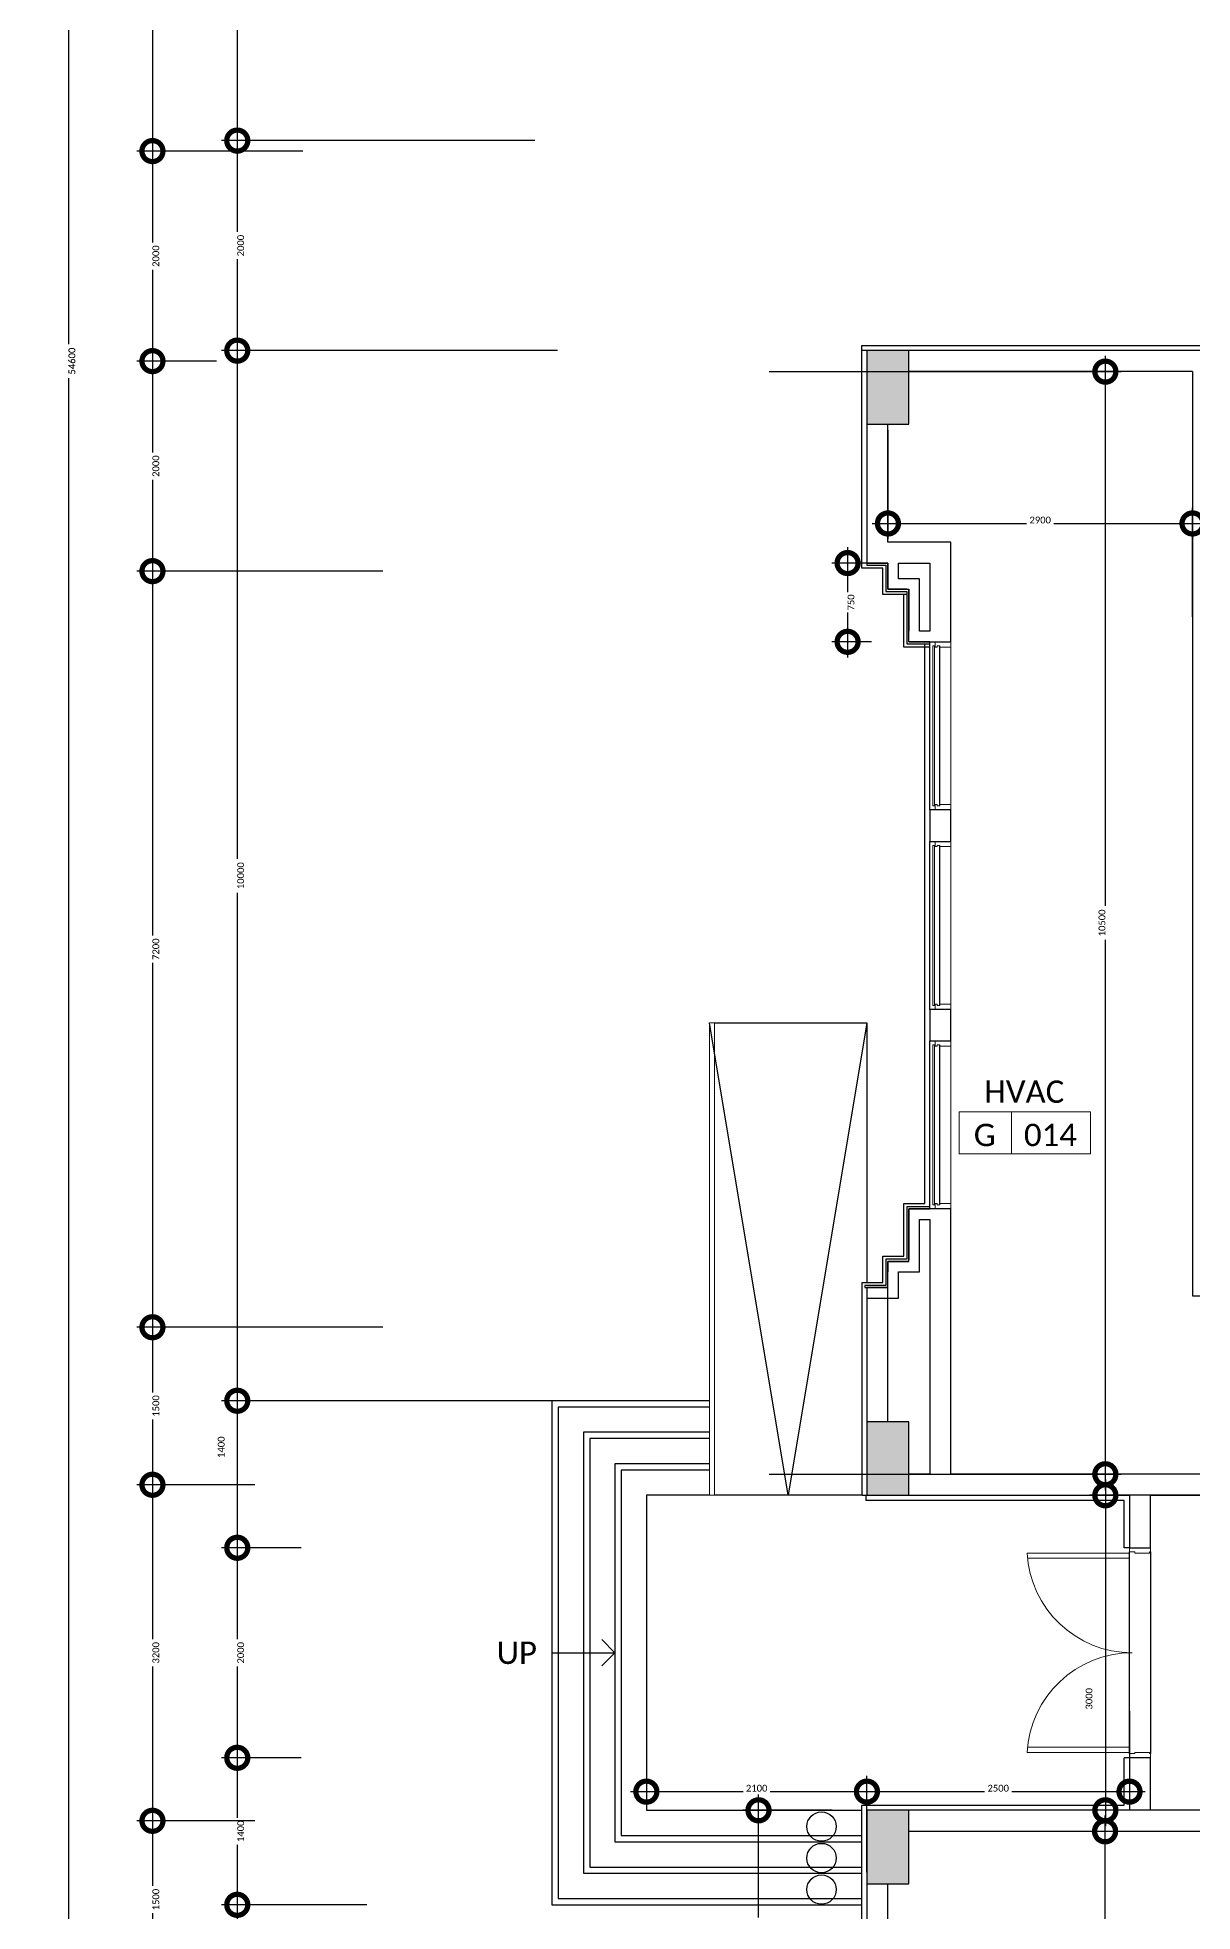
# Model space of a CAD drawing. Header units: metres. Extents: x 15.7 to 112.1, y 4.7 to 71.5.
# Drawn here: x 18.2 to 29.19, y 23.68 to 41.53 of the extents above; entities that cross this region are included whole.
import ezdxf

# ---------------------------------------------------------------- set-up
doc = ezdxf.new("R2010")
doc.units = ezdxf.units.M
doc.linetypes.add('ECG_Line-Ptrn-Sold', pattern=[9144.001, 9144, -0.001])
doc.layers.get('0').update_dxf_attribs({"color": 3})
doc.layers.add('00', color=252, linetype='Continuous')
for name, color, linetype, lineweight in [('A-DIM', 7, 'Continuous', 5), ('A-DOOR', 5, 'Continuous', 5), ('A-ELEV', 1, 'ECG_Line-Ptrn-Sold', 9), ('A-FLOR-HRAL', 1, 'Continuous', 9), ('A-TEXT', 7, 'ECG_Line-Ptrn-Sold', 13), ('A-TONE', 40, 'ECG_Line-Ptrn-Sold', 50), ('A-WIN', 4, 'ECG_Line-Ptrn-Sold', 5)]:
    doc.layers.add(name, color=color, linetype=linetype, lineweight=lineweight)
doc.styles.add('Calibri', font='calibri.ttf', dxfattribs={"height": 0.212639})
doc.dimstyles.new('ECG_Dimn-Detl-100', dxfattribs={"dimscale": 0.3048, "dimtxt": 0.25, "dimasz": 1.312336, "dimexe": 0.492126, "dimexo": 0.0625, "dimgap": 0, "dimtad": 1, "dimdec": 0, "dimlfac": 1000, "dimzin": 0, "dimdsep": 46, "dimtxsty": 'Calibri', "dimblk1": 'DOTSMALL', "dimblk2": 'DOTSMALL', "dimsah": 1, "dimcen": 0.09, "dimdle": 0.492126, "dimazin": 0, "dimtfac": 1, "dimtdec": 4, "dimtix": 1, "dimtmove": 0, "dimatfit": 3, "dimfxl": 0.492126, "dimfxlon": 1, "dimtvp": 1, "dimtolj": 1, "dimtzin": 0, "dimarcsym": 2})
doc.dimstyles.new('ECG_Dimn-Detl-100_1', dxfattribs={"dimscale": 0.3048, "dimtxt": 0.25, "dimasz": 1.312336, "dimexe": 0.492126, "dimexo": 0.0625, "dimgap": 0, "dimtad": 1, "dimdec": 0, "dimlfac": 1000, "dimzin": 0, "dimdsep": 46, "dimtxsty": 'Calibri', "dimblk1": 'DOTSMALL', "dimblk2": 'DOTSMALL', "dimsah": 1, "dimcen": 0.09, "dimdle": 0.492126, "dimazin": 0, "dimtfac": 1, "dimtdec": 4, "dimtix": 1, "dimtmove": 2, "dimatfit": 3, "dimfxl": 0.492126, "dimfxlon": 1, "dimtvp": 1, "dimtolj": 1, "dimtzin": 0, "dimarcsym": 2})
doc.dimstyles.new('ECG_Dimn-Detl-100_2', dxfattribs={"dimscale": 0.3048, "dimtxt": 0.25, "dimasz": 1.312336, "dimexe": 0.492126, "dimexo": 0.0625, "dimgap": 0, "dimtad": 1, "dimdec": 0, "dimlfac": 1000, "dimzin": 0, "dimdsep": 46, "dimtxsty": 'Calibri', "dimblk1": 'DOTSMALL', "dimblk2": 'DOTSMALL', "dimsah": 1, "dimcen": 0.09, "dimdle": 0.492126, "dimazin": 0, "dimtfac": 1, "dimtdec": 4, "dimtix": 1, "dimtmove": 0, "dimatfit": 3, "dimfxl": 0.492126, "dimfxlon": 1, "dimtvp": 1, "dimtolj": 1, "dimtzin": 0, "dimarcsym": 2})
pattern_1 = [(0, (0, 0), (0.406, 0.102), [0.034, -0.271, 0.034, -0.271, -1.626]), (0, (0, 0), (0.406, 0.102), [-0.61, 0.034, -0.576, 0.034, -0.271, -0.711]), (0, (0, 0), (0.406, 0.102), [-1.524, 0.034, -0.17, 0.034, -0.474]), (120, (0.152, 0.051), (-0.2913346, 0.30060631), [0.034, -0.271, 0.034, -0.271, -1.626]), (120, (0.152, 0.051), (-0.2913346, 0.30060631), [-0.61, 0.034, -0.576, 0.034, -0.271, -0.711]), (120, (0.152, 0.051), (-0.2913346, 0.30060631), [-1.524, 0.034, -0.17, 0.034, -0.474]), (240, (0.203, 0.254), (-0.1146654, -0.40260631), [0.034, -0.271, 0.034, -0.271, -1.626]), (240, (0.203, 0.254), (-0.1146654, -0.40260631), [-0.61, 0.034, -0.576, 0.034, -0.271, -0.711]), (240, (0.203, 0.254), (-0.1146654, -0.40260631), [-1.524, 0.034, -0.17, 0.034, -0.474])]

# ---------------------------------------------------------------- blocks, each defined once
blk = doc.blocks.new('ECG_Steel Doors and Frames_ External_Double Leaves - ECG_Steel  Doors and Frames_ 2000_2200MM - Double Leaves 4-3097156-GROUND FLOOR PLAN')
at = {"layer": 'A-DOOR'}
for p, q in [((-0.95, 0.1), (-0.95, 1.074)), ((0.95, 0.1), (0.95, 1.074)), ((-0.9, 1.07), (-0.9, 0.1)), ((0.9, 1.07), (0.9, 0.1)), ((-1, 0.1), (-0.96, 0.1)), ((-0.96, 0.1), (-0.96, 0.05)), ((-0.96, 0.05), (-0.95, 0.05)), ((-0.9, 0.1), (-0.95, 0.1)), ((-0.95, 0.05), (-0.95, -0.09)), ((0.9, 0.1), (0.95, 0.1)), ((0.95, 0.05), (0.96, 0.05)), ((0.95, -0.09), (0.95, 0.05)), ((0.96, 0.1), (1, 0.1)), ((0.96, 0.05), (0.96, 0.1)), ((-0.96, -0.1), (-1, -0.1)), ((-0.96, -0.09), (-0.96, -0.1)), ((-0.95, -0.09), (-0.96, -0.09)), ((0.96, -0.09), (0.95, -0.09)), ((0.96, -0.1), (0.96, -0.09)), ((1, -0.1), (0.96, -0.1))]:
    blk.add_line(p, q, dxfattribs=at)
for centre, start, end in [((-1, 0.075), 0, 87.134), ((1, 0.075), 92.866, 180)]:
    blk.add_arc(centre, 1, start, end, dxfattribs=at)
blk = doc.blocks.new('Railing - Railing-2165726-GROUND FLOOR PLAN')
at = {"layer": 'A-FLOR-HRAL'}
for p, q in [((24.594, 32.147), (24.644, 32.147)), ((24.594, 32.147), (24.594, 27.647)), ((24.644, 32.147), (24.644, 27.647)), ((24.644, 27.647), (24.594, 27.647))]:
    blk.add_line(p, q, dxfattribs=at)
blk = doc.blocks.new('Louver System Panel - ECG_Panl-Louver-Gnrc-3401721-GROUND FLOOR PLAN')
at = {"layer": 'A-WIN'}
for p, q in [((0.762, 0.009), (-0.762, 0.009)), ((-0.243, 0.009), (-0.762, 0.009)), ((-0.243, 0.009), (-0.762, 0.009)), ((-0.243, 0.009), (-0.762, 0.009)), ((-0.243, 0.009), (-0.762, 0.009)), ((-0.243, 0.009), (-0.762, 0.009)), ((-0.243, 0.009), (-0.762, 0.009)), ((-0.243, 0.009), (-0.762, 0.009)), ((-0.077, 0.009), (-0.214, 0.009)), ((-0.077, 0.009), (-0.214, 0.009)), ((-0.077, 0.009), (-0.214, 0.009)), ((-0.077, 0.009), (-0.214, 0.009)), ((-0.077, 0.009), (-0.214, 0.009)), ((-0.077, 0.009), (-0.214, 0.009)), ((-0.077, 0.009), (-0.214, 0.009)), ((0.025, 0.009), (-0.049, 0.009)), ((0.025, 0.009), (-0.049, 0.009)), ((0.025, 0.009), (-0.049, 0.009)), ((0.025, 0.009), (-0.049, 0.009)), ((0.025, 0.009), (-0.049, 0.009)), ((0.025, 0.009), (-0.049, 0.009)), ((0.025, 0.009), (-0.049, 0.009)), ((0.1, 0.009), (0.06, 0.009)), ((0.1, 0.009), (0.06, 0.009)), ((0.1, 0.009), (0.06, 0.009)), ((0.1, 0.009), (0.06, 0.009)), ((0.1, 0.009), (0.06, 0.009)), ((0.1, 0.009), (0.06, 0.009)), ((0.1, 0.009), (0.06, 0.009)), ((0.264, 0.009), (0.214, 0.009)), ((0.264, 0.009), (0.214, 0.009)), ((0.264, 0.009), (0.214, 0.009)), ((0.264, 0.009), (0.214, 0.009)), ((0.264, 0.009), (0.214, 0.009)), ((0.264, 0.009), (0.214, 0.009)), ((0.264, 0.009), (0.214, 0.009)), ((0.5, 0.009), (0.283, 0.009)), ((0.5, 0.009), (0.283, 0.009)), ((0.5, 0.009), (0.283, 0.009)), ((0.5, 0.009), (0.283, 0.009)), ((0.5, 0.009), (0.283, 0.009)), ((0.5, 0.009), (0.283, 0.009)), ((0.5, 0.009), (0.283, 0.009)), ((0.693, 0.009), (0.577, 0.009)), ((0.693, 0.009), (0.577, 0.009)), ((0.693, 0.009), (0.577, 0.009)), ((0.693, 0.009), (0.577, 0.009)), ((0.693, 0.009), (0.577, 0.009)), ((0.693, 0.009), (0.577, 0.009)), ((0.693, 0.009), (0.577, 0.009)), ((-0.762, -0.039), (-0.762, -0.032)), ((0.762, -0.039), (-0.762, -0.039)), ((-0.762, -0.039), (-0.762, -0.053)), ((-0.762, -0.053), (0.762, -0.053)), ((-0.762, -0.054), (0.762, -0.054)), ((-0.762, -0.054), (-0.243, -0.054)), ((-0.762, -0.054), (-0.243, -0.054)), ((-0.762, -0.054), (-0.243, -0.054)), ((-0.762, -0.054), (-0.243, -0.054)), ((-0.762, -0.054), (-0.243, -0.054)), ((-0.762, -0.054), (-0.243, -0.054)), ((-0.214, -0.054), (-0.077, -0.054)), ((-0.214, -0.054), (-0.077, -0.054)), ((-0.214, -0.054), (-0.077, -0.054)), ((-0.214, -0.054), (-0.077, -0.054)), ((-0.214, -0.054), (-0.077, -0.054)), ((-0.214, -0.054), (-0.077, -0.054)), ((-0.049, -0.054), (0.025, -0.054)), ((-0.049, -0.054), (0.025, -0.054)), ((-0.049, -0.054), (0.025, -0.054)), ((-0.049, -0.054), (0.025, -0.054)), ((-0.049, -0.054), (0.025, -0.054)), ((-0.049, -0.054), (0.025, -0.054)), ((0.06, -0.054), (0.1, -0.054)), ((0.06, -0.054), (0.1, -0.054)), ((0.06, -0.054), (0.1, -0.054)), ((0.06, -0.054), (0.1, -0.054)), ((0.06, -0.054), (0.1, -0.054)), ((0.06, -0.054), (0.1, -0.054)), ((0.214, -0.054), (0.264, -0.054)), ((0.214, -0.054), (0.264, -0.054)), ((0.214, -0.054), (0.264, -0.054)), ((0.214, -0.054), (0.264, -0.054)), ((0.214, -0.054), (0.264, -0.054)), ((0.214, -0.054), (0.264, -0.054)), ((0.283, -0.054), (0.5, -0.054)), ((0.283, -0.054), (0.5, -0.054)), ((0.283, -0.054), (0.5, -0.054)), ((0.283, -0.054), (0.5, -0.054)), ((0.283, -0.054), (0.5, -0.054)), ((0.283, -0.054), (0.5, -0.054)), ((0.577, -0.054), (0.693, -0.054)), ((0.577, -0.054), (0.693, -0.054)), ((0.577, -0.054), (0.693, -0.054)), ((0.577, -0.054), (0.693, -0.054)), ((0.577, -0.054), (0.693, -0.054)), ((0.577, -0.054), (0.693, -0.054)), ((0.762, -0.032), (0.762, -0.039)), ((0.762, -0.053), (0.762, -0.039))]:
    blk.add_line(p, q, dxfattribs=at)
at = {"layer": 'A-WIN', "flags": 128}
for points in [[(-0.762, -0.053), (-0.762, -0.054), (-0.762, -0.053), (-0.762, -0.053)], [(-0.762, -0.053), (-0.762, -0.054), (-0.762, -0.053)], [(-0.762, -0.053), (-0.762, -0.054), (-0.762, -0.053)], [(-0.762, -0.053), (-0.762, -0.054), (-0.762, -0.053)], [(-0.762, -0.053), (-0.762, -0.054), (-0.762, -0.053)], [(-0.762, -0.053), (-0.762, -0.054), (-0.762, -0.053)], [(-0.762, -0.053), (-0.762, -0.054), (-0.762, -0.053)], [(0.762, -0.053), (0.762, -0.053), (0.762, -0.054)]]:
    blk.add_lwpolyline(points, dxfattribs=at)
blk = doc.blocks.new('Rectangular Mullion - ECG-LEFT-END-MULION-DETAIL-V160-GROUND FLOOR PLAN')
at = {"layer": 'A-ELEV'}
for p, q in [((93.694, 46.447), (93.694, 44.947)), ((93.8, 46.447), (93.804, 46.447)), ((93.8, 44.947), (93.8, 46.447)), ((93.804, 44.947), (93.8, 44.947))]:
    blk.add_line(p, q, dxfattribs=at)
blk = doc.blocks.new('Rectangular Mullion - ECG-RIGHT-END-MULION-DETAIL-3268372-GROUND FLOOR PLAN')
at = {"layer": 'A-WIN'}
for p, q in [((-0.05, 0.012), (-0.05, 0.032)), ((-0.05, 0.032), (0, 0.032)), ((-0.038, 0.012), (-0.05, 0.012)), ((-0.038, -0.012), (-0.038, 0.012)), ((0, 0.032), (0, -0.118)), ((-0.05, -0.118), (-0.05, -0.012)), ((-0.05, -0.012), (-0.038, -0.012)), ((0, -0.118), (-0.05, -0.118))]:
    blk.add_line(p, q, dxfattribs=at)
blk = doc.blocks.new('Rectangular Mullion - ECG-LEFT-END-MULION-DETAIL-3044803-GROUND FLOOR PLAN')
at = {"layer": 'A-WIN'}
for p, q in [((0, 0.032), (-0.05, 0.032)), ((-0.05, 0.032), (-0.05, 0.012)), ((-0.05, 0.012), (-0.038, 0.012)), ((-0.038, 0.012), (-0.038, -0.012)), ((0, -0.118), (0, 0.032)), ((-0.05, -0.012), (-0.05, -0.118)), ((-0.038, -0.012), (-0.05, -0.012)), ((-0.05, -0.118), (0, -0.118))]:
    blk.add_line(p, q, dxfattribs=at)
blk = doc.blocks.new('Louver System Panel - ECG_Panl-Louver-Gnrc-V162-GROUND FLOOR PLAN')
at = {"layer": 'A-WIN'}
for p, q in [((0.762, 0.009), (-0.762, 0.009)), ((-0.244, 0.009), (-0.762, 0.009)), ((-0.244, 0.009), (-0.762, 0.009)), ((-0.244, 0.009), (-0.762, 0.009)), ((-0.244, 0.009), (-0.762, 0.009)), ((-0.244, 0.009), (-0.762, 0.009)), ((-0.244, 0.009), (-0.762, 0.009)), ((-0.244, 0.009), (-0.762, 0.009)), ((-0.077, 0.009), (-0.214, 0.009)), ((-0.077, 0.009), (-0.214, 0.009)), ((-0.077, 0.009), (-0.214, 0.009)), ((-0.077, 0.009), (-0.214, 0.009)), ((-0.077, 0.009), (-0.214, 0.009)), ((-0.077, 0.009), (-0.214, 0.009)), ((-0.077, 0.009), (-0.214, 0.009)), ((0.025, 0.009), (-0.049, 0.009)), ((0.025, 0.009), (-0.049, 0.009)), ((0.025, 0.009), (-0.049, 0.009)), ((0.025, 0.009), (-0.049, 0.009)), ((0.025, 0.009), (-0.049, 0.009)), ((0.025, 0.009), (-0.049, 0.009)), ((0.025, 0.009), (-0.049, 0.009)), ((0.1, 0.009), (0.06, 0.009)), ((0.1, 0.009), (0.06, 0.009)), ((0.1, 0.009), (0.06, 0.009)), ((0.1, 0.009), (0.06, 0.009)), ((0.1, 0.009), (0.06, 0.009)), ((0.1, 0.009), (0.06, 0.009)), ((0.1, 0.009), (0.06, 0.009)), ((0.264, 0.009), (0.214, 0.009)), ((0.264, 0.009), (0.214, 0.009)), ((0.264, 0.009), (0.214, 0.009)), ((0.264, 0.009), (0.214, 0.009)), ((0.264, 0.009), (0.214, 0.009)), ((0.264, 0.009), (0.214, 0.009)), ((0.264, 0.009), (0.214, 0.009)), ((0.5, 0.009), (0.283, 0.009)), ((0.5, 0.009), (0.283, 0.009)), ((0.5, 0.009), (0.283, 0.009)), ((0.5, 0.009), (0.283, 0.009)), ((0.5, 0.009), (0.283, 0.009)), ((0.5, 0.009), (0.283, 0.009)), ((0.5, 0.009), (0.283, 0.009)), ((0.693, 0.009), (0.577, 0.009)), ((0.693, 0.009), (0.577, 0.009)), ((0.693, 0.009), (0.577, 0.009)), ((0.693, 0.009), (0.577, 0.009)), ((0.693, 0.009), (0.577, 0.009)), ((0.693, 0.009), (0.577, 0.009)), ((0.693, 0.009), (0.577, 0.009)), ((-0.762, -0.039), (-0.762, -0.032)), ((0.762, -0.039), (-0.762, -0.039)), ((-0.762, -0.039), (-0.762, -0.053)), ((-0.762, -0.053), (0.762, -0.053)), ((-0.762, -0.054), (0.762, -0.054)), ((-0.762, -0.054), (-0.244, -0.054)), ((-0.762, -0.054), (-0.244, -0.054)), ((-0.762, -0.054), (-0.244, -0.054)), ((-0.762, -0.054), (-0.244, -0.054)), ((-0.762, -0.054), (-0.244, -0.054)), ((-0.762, -0.054), (-0.244, -0.054)), ((-0.214, -0.054), (-0.077, -0.054)), ((-0.214, -0.054), (-0.077, -0.054)), ((-0.214, -0.054), (-0.077, -0.054)), ((-0.214, -0.054), (-0.077, -0.054)), ((-0.214, -0.054), (-0.077, -0.054)), ((-0.214, -0.054), (-0.077, -0.054)), ((-0.049, -0.054), (0.025, -0.054)), ((-0.049, -0.054), (0.025, -0.054)), ((-0.049, -0.054), (0.025, -0.054)), ((-0.049, -0.054), (0.025, -0.054)), ((-0.049, -0.054), (0.025, -0.054)), ((-0.049, -0.054), (0.025, -0.054)), ((0.06, -0.054), (0.1, -0.054)), ((0.06, -0.054), (0.1, -0.054)), ((0.06, -0.054), (0.1, -0.054)), ((0.06, -0.054), (0.1, -0.054)), ((0.06, -0.054), (0.1, -0.054)), ((0.06, -0.054), (0.1, -0.054)), ((0.214, -0.054), (0.264, -0.054)), ((0.214, -0.054), (0.264, -0.054)), ((0.214, -0.054), (0.264, -0.054)), ((0.214, -0.054), (0.264, -0.054)), ((0.214, -0.054), (0.264, -0.054)), ((0.214, -0.054), (0.264, -0.054)), ((0.283, -0.054), (0.5, -0.054)), ((0.283, -0.054), (0.5, -0.054)), ((0.283, -0.054), (0.5, -0.054)), ((0.283, -0.054), (0.5, -0.054)), ((0.283, -0.054), (0.5, -0.054)), ((0.283, -0.054), (0.5, -0.054)), ((0.577, -0.054), (0.693, -0.054)), ((0.577, -0.054), (0.693, -0.054)), ((0.577, -0.054), (0.693, -0.054)), ((0.577, -0.054), (0.693, -0.054)), ((0.577, -0.054), (0.693, -0.054)), ((0.577, -0.054), (0.693, -0.054)), ((0.762, -0.032), (0.762, -0.039)), ((0.762, -0.053), (0.762, -0.039))]:
    blk.add_line(p, q, dxfattribs=at)
at = {"layer": 'A-WIN', "flags": 128}
for points in [[(-0.762, -0.053), (-0.762, -0.054), (-0.762, -0.053), (-0.762, -0.053)], [(-0.762, -0.053), (-0.762, -0.054), (-0.762, -0.053)], [(-0.762, -0.053), (-0.762, -0.054), (-0.762, -0.053)], [(-0.762, -0.053), (-0.762, -0.054), (-0.762, -0.053)], [(-0.762, -0.053), (-0.762, -0.054), (-0.762, -0.053)], [(-0.762, -0.053), (-0.762, -0.054), (-0.762, -0.053)], [(-0.762, -0.053), (-0.762, -0.054), (-0.762, -0.053)], [(0.762, -0.053), (0.762, -0.053), (0.762, -0.054)]]:
    blk.add_lwpolyline(points, dxfattribs=at)
blk = doc.blocks.new('ECG_G-Tag-Room - ECG_G-Tag-Room-Engl-1568319-GROUND FLOOR PLAN')
at = {"layer": 'A-TEXT'}
for p, q in [((-0.00625, 0), (-0.00625, -0.004)), ((0.00625, 0), (-0.00625, 0)), ((-0.00125, -0.004), (-0.00125, 0)), ((0.00625, 0), (0.00625, -0.004)), ((0.00625, -0.004), (-0.00625, -0.004))]:
    blk.add_line(p, q, dxfattribs=at)
blk = doc.blocks.new('_DotSmall')
at = {"color": 0, "linetype": 'ByBlock', "const_width": 0.5}
blk.add_lwpolyline([(-0.0625, 0, 1), (0.0625, 0, 1)], format="xyb", close=True, dxfattribs=at)

msp = doc.modelspace()

# ---------------------------------------------------------------- hatches: boundary and pattern name
at = {"layer": '00'}
for points in [[(26.4939, 37.8473), (26.4939, 38.5473), (26.0939, 38.5473), (26.0939, 37.8473), (26.2939, 37.8473)], [(26.4939, 27.6473), (26.4939, 28.3473), (26.0939, 28.3473), (26.0939, 27.6473)], [(26.4939, 23.9473), (26.4939, 24.6473), (26.0939, 24.6473), (26.0939, 23.9473), (26.2939, 23.9473)]]:
    msp.add_hatch(color=256, dxfattribs=at).paths.add_polyline_path(points, flags=0)
h = msp.add_hatch(dxfattribs=at)
h.set_pattern_fill('FP_3', color=256, style=0, pattern_type=2)
h.set_pattern_definition(pattern_1)
h.paths.add_polyline_path([(26.4739, 29.8893), (26.4789, 29.8893), (26.4789, 30.3893), (26.4739, 30.3893), (26.4739, 29.8943)], flags=0)
at = {"layer": 'A-TONE'}
h = msp.add_hatch(dxfattribs=at)
h.set_pattern_fill('FP_3', color=256, style=0, pattern_type=2)
h.set_pattern_definition(pattern_1)
h.paths.add_polyline_path([(26.2739, 36.2593), (26.2789, 36.2593), (26.2789, 36.5093), (26.2739, 36.5093), (26.2739, 36.2743)], flags=0)
h = msp.add_hatch(dxfattribs=at)
h.set_pattern_fill('FP_3', color=256, style=0, pattern_type=2)
h.set_pattern_definition(pattern_1)
h.paths.add_polyline_path([(26.4739, 30.3893), (26.6939, 30.3893), (26.6939, 30.3943), (26.4739, 30.3943)], flags=0)
h = msp.add_hatch(dxfattribs=at)
h.set_pattern_fill('FP_3', color=256, style=0, pattern_type=2)
h.set_pattern_definition(pattern_1)
h.paths.add_polyline_path([(26.0739, 29.6393), (26.2739, 29.6393), (26.2739, 29.6443), (26.0739, 29.6443)], flags=0)

# ---------------------------------------------------------------- linework, layer by layer
at = {"layer": '00'}
for p, q in [((26.0439, 38.5973), (29.5439, 38.5973)), ((26.0439, 36.4743), (26.0439, 38.5973)), ((26.0939, 38.5473), (26.0439, 38.5473)), ((26.4939, 38.5473), (26.0939, 38.5473)), ((26.0939, 38.5473), (26.0939, 37.8473)), ((29.4939, 38.5473), (26.4939, 38.5473)), ((26.4939, 38.3473), (26.4939, 38.5473)), ((29.1939, 38.3473), (26.4939, 38.3473)), ((26.4939, 37.8473), (26.4939, 38.3473)), ((29.1939, 38.3473), (29.1939, 29.5473)), ((26.0939, 37.8473), (26.0939, 36.5243)), ((26.0939, 37.8473), (26.2939, 37.8473)), ((26.2939, 36.7243), (26.2939, 37.8473)), ((26.2939, 37.8473), (26.4939, 37.8473)), ((26.8939, 36.7243), (26.2939, 36.7243)), ((26.8939, 35.7743), (26.8939, 36.7243)), ((26.2439, 36.4743), (26.0439, 36.4743)), ((26.0939, 36.5243), (26.2939, 36.5243)), ((26.2939, 36.5243), (26.0939, 36.5243)), ((26.0939, 36.5243), (26.0939, 36.5043)), ((26.0939, 36.5043), (26.2739, 36.5043)), ((26.2439, 36.2243), (26.2439, 36.4743)), ((26.2739, 36.5043), (26.2739, 36.2543)), ((26.2939, 36.5243), (26.2939, 36.2743)), ((26.2939, 36.2743), (26.2939, 36.5243)), ((26.3939, 36.3743), (26.3939, 36.5243)), ((26.3939, 36.5243), (26.6939, 36.5243)), ((26.6939, 36.5243), (26.6939, 35.8743)), ((26.2739, 36.2543), (26.4739, 36.2543)), ((26.2939, 36.2743), (26.4939, 36.2743)), ((26.4739, 36.2743), (26.2939, 36.2743)), ((26.5939, 36.3743), (26.3939, 36.3743)), ((26.4739, 36.2543), (26.4739, 35.7543)), ((26.4939, 36.2743), (26.4939, 35.8743)), ((26.4939, 35.7743), (26.4939, 36.2743)), ((26.5939, 35.8743), (26.5939, 36.3743)), ((26.4739, 36.2243), (26.2439, 36.2243)), ((26.4439, 35.7243), (26.4439, 36.2243)), ((26.4939, 35.7743), (26.4939, 35.8743)), ((26.6939, 35.8743), (26.5939, 35.8743)), ((26.6939, 35.7243), (26.4439, 35.7243)), ((26.4739, 35.7543), (26.6939, 35.7543)), ((26.4939, 35.7743), (26.8939, 35.7743)), ((26.6939, 35.7743), (26.4939, 35.7743)), ((26.6439, 30.4243), (26.6439, 35.7543)), ((26.6939, 35.7543), (26.6939, 35.7743)), ((26.6939, 34.1743), (26.6939, 35.7543)), ((26.6939, 34.1743), (26.6939, 33.8743)), ((26.8939, 34.1743), (26.6939, 34.1743)), ((26.8939, 33.8743), (26.8939, 34.1743)), ((26.6939, 33.8743), (26.8939, 33.8743)), ((26.6939, 32.2743), (26.6939, 33.8743)), ((25.3439, 27.6473), (24.5939, 32.1473)), ((24.6439, 32.1473), (26.0939, 32.1473)), ((26.0939, 32.1473), (25.3439, 27.6473)), ((26.0939, 32.1473), (26.0939, 29.6743)), ((26.6939, 32.2743), (26.6939, 31.9743)), ((26.8939, 32.2743), (26.6939, 32.2743)), ((26.8939, 31.9743), (26.8939, 32.2743)), ((26.6939, 31.9743), (26.8939, 31.9743)), ((26.6939, 30.3943), (26.6939, 31.9743)), ((26.4439, 30.4243), (26.6439, 30.4243)), ((26.4439, 29.9243), (26.4439, 30.4243)), ((26.6939, 30.3943), (26.4739, 30.3943)), ((26.4739, 30.3943), (26.4739, 29.8943)), ((26.8939, 30.3743), (26.4939, 30.3743)), ((26.4939, 30.3743), (26.4939, 29.8893)), ((26.4939, 30.3743), (26.6939, 30.3743)), ((26.4939, 29.8743), (26.4939, 30.3743)), ((26.6939, 30.3743), (26.6939, 30.3943)), ((26.8939, 27.8473), (26.8939, 30.3743)), ((26.5939, 29.7743), (26.5939, 30.2743)), ((26.5939, 30.2743), (26.6939, 30.2743)), ((26.6939, 30.2743), (26.6939, 27.8473)), ((26.2439, 29.9243), (26.4439, 29.9243)), ((26.2439, 29.6743), (26.2439, 29.9243)), ((26.2739, 29.8943), (26.2739, 29.6443)), ((26.4739, 29.8943), (26.2739, 29.8943)), ((26.2939, 29.8743), (26.2939, 29.7743)), ((26.4739, 29.8743), (26.2939, 29.8743)), ((26.2939, 29.6243), (26.2939, 29.8743)), ((26.2939, 29.8743), (26.4177, 29.8743)), ((26.4177, 29.8743), (26.4939, 29.8743)), ((26.4939, 29.8743), (26.4739, 29.8743)), ((26.4939, 29.8743), (26.4939, 29.8893)), ((26.0489, 27.6473), (26.0489, 29.6743)), ((26.0489, 29.6743), (26.2439, 29.6743)), ((26.2739, 29.6443), (26.0739, 29.6443)), ((26.0739, 29.6443), (26.0739, 29.6243)), ((26.0739, 29.6243), (26.2939, 29.6243)), ((26.0939, 29.6243), (26.0939, 29.5243)), ((26.2939, 29.6243), (26.0939, 29.6243)), ((26.2939, 28.3473), (26.2939, 29.7743)), ((26.3939, 29.5243), (26.3939, 29.7743)), ((26.3939, 29.7743), (26.5939, 29.7743)), ((26.0939, 29.5243), (26.0939, 28.3473)), ((26.0939, 29.5243), (26.3939, 29.5243)), ((29.1939, 29.5473), (29.2939, 29.5473)), ((23.0939, 28.5473), (23.0939, 23.7473)), ((24.5939, 28.5473), (23.0939, 28.5473)), ((23.1539, 28.4873), (23.1539, 23.8073)), ((24.5939, 28.4873), (23.1539, 28.4873)), ((23.3939, 28.2473), (23.3939, 24.0473)), ((24.5939, 28.2473), (23.3939, 28.2473)), ((26.2939, 28.3473), (26.0939, 28.3473)), ((26.0939, 28.3473), (26.0939, 27.6473)), ((26.4939, 28.3473), (26.2939, 28.3473)), ((26.4939, 27.8473), (26.4939, 28.3473)), ((23.4539, 28.1873), (23.4539, 24.1073)), ((24.5939, 28.1873), (23.4539, 28.1873)), ((23.6939, 27.9473), (23.6939, 24.3473)), ((24.5939, 27.9473), (23.6939, 27.9473)), ((23.7539, 27.8873), (23.7539, 24.4073)), ((24.5939, 27.8873), (23.7539, 27.8873)), ((26.6939, 27.8473), (26.4939, 27.8473)), ((26.4939, 27.6473), (26.4939, 27.8473)), ((29.2939, 27.8473), (26.8939, 27.8473)), ((23.9939, 27.6473), (23.9939, 24.6473)), ((24.5939, 27.6473), (23.9939, 27.6473)), ((23.9939, 27.6473), (23.9939, 24.6473)), ((24.5939, 27.6473), (23.9939, 27.6473)), ((26.0489, 27.6473), (24.6439, 27.6473)), ((26.0489, 27.6473), (26.0939, 27.6473)), ((26.0839, 27.6473), (26.0939, 27.6473)), ((26.0839, 27.6473), (26.0839, 27.5973)), ((28.5439, 27.5973), (26.0839, 27.5973)), ((26.0939, 27.6473), (26.4939, 27.6473)), ((26.4939, 27.6473), (28.5939, 27.6473)), ((28.5439, 27.1473), (28.5439, 27.5973)), ((28.5939, 27.6473), (28.5939, 27.1473)), ((28.7939, 27.1473), (28.7939, 27.6473)), ((28.7939, 27.6473), (29.4939, 27.6473)), ((28.5939, 27.1473), (28.5439, 27.1473)), ((28.5939, 27.1473), (28.7939, 27.1473)), ((28.5939, 25.1873), (28.5939, 27.1073)), ((28.5939, 25.1873), (28.5939, 27.1073)), ((28.7939, 27.1073), (28.7939, 25.1873)), ((28.7939, 27.1073), (28.7939, 25.1873)), ((23.6939, 26.1473), (23.5689, 26.2723)), ((23.0939, 26.1473), (23.3939, 26.1473)), ((23.3939, 26.1473), (23.6939, 26.1473)), ((23.6939, 26.1473), (23.5689, 26.0223)), ((28.5439, 24.6973), (28.5439, 25.1473)), ((28.5939, 25.1473), (28.5439, 25.1473)), ((28.7939, 25.1473), (28.5939, 25.1473)), ((28.5939, 25.1473), (28.5939, 24.6473)), ((28.7939, 24.6473), (28.7939, 25.1473)), ((23.9939, 24.6473), (26.0439, 24.6473)), ((23.9939, 24.6473), (26.0439, 24.6473)), ((26.0439, 24.6973), (28.5439, 24.6973)), ((26.0439, 22.2973), (26.0439, 24.6973)), ((26.4939, 24.6473), (26.0939, 24.6473)), ((26.0939, 24.6473), (26.0939, 23.9473)), ((28.5939, 24.6473), (26.4939, 24.6473)), ((26.4939, 24.4473), (26.4939, 24.6473)), ((32.7939, 24.6473), (28.7939, 24.6473)), ((23.6939, 24.3473), (26.0439, 24.3473)), ((23.7539, 24.4073), (26.0439, 24.4073)), ((26.4939, 24.4473), (29.2939, 24.4473)), ((26.4939, 23.9473), (26.4939, 24.4473)), ((23.4539, 24.1073), (26.0439, 24.1073)), ((23.3939, 24.0473), (26.0439, 24.0473)), ((26.0939, 23.9473), (26.0939, 22.3473)), ((26.0939, 23.9473), (26.2939, 23.9473)), ((26.2939, 22.4473), (26.2939, 23.9473)), ((26.2939, 23.9473), (26.4939, 23.9473)), ((23.0939, 23.7473), (26.0439, 23.7473)), ((23.1539, 23.8073), (26.0439, 23.8073))]:
    msp.add_line(p, q, dxfattribs=at)
for centre in [(25.6617, 24.4926), (25.6617, 24.1926), (25.6617, 23.8926)]:
    msp.add_circle(centre, 0.14, dxfattribs=at)

# ---------------------------------------------------------------- block references
for name, p, rotation in [('Louver System Panel - ECG_Panl-Louver-Gnrc-3401721-GROUND FLOOR PLAN', (26.7759, 34.9743), 269.9999999999998), ('Rectangular Mullion - ECG-LEFT-END-MULION-DETAIL-3044803-GROUND FLOOR PLAN', (26.7759, 35.7743), 89.99999999999982), ('Rectangular Mullion - ECG-LEFT-END-MULION-DETAIL-V160-GROUND FLOOR PLAN', (120.5879, 80.6717), 180), ('Louver System Panel - ECG_Panl-Louver-Gnrc-V162-GROUND FLOOR PLAN', (26.7759, 33.0743), 269.9999999999998), ('Rectangular Mullion - ECG-LEFT-END-MULION-DETAIL-3044803-GROUND FLOOR PLAN', (26.7759, 33.8743), 89.99999999999982), ('Rectangular Mullion - ECG-LEFT-END-MULION-DETAIL-V160-GROUND FLOOR PLAN', (120.5879, 78.7717), 180), ('Rectangular Mullion - ECG-LEFT-END-MULION-DETAIL-3044803-GROUND FLOOR PLAN', (26.7759, 31.9743), 89.99999999999982), ('Louver System Panel - ECG_Panl-Louver-Gnrc-3401721-GROUND FLOOR PLAN', (26.7759, 31.1743), 269.9999999999998), ('Rectangular Mullion - ECG-LEFT-END-MULION-DETAIL-V160-GROUND FLOOR PLAN', (120.5879, 76.8717), 180), ('ECG_Steel Doors and Frames_ External_Double Leaves - ECG_Steel  Doors and Frames_ 2000_2200MM - Double Leaves 4-3097156-GROUND FLOOR PLAN', (28.6939, 26.1473), 89.99999999999993)]:
    msp.add_blockref(name, p, dxfattribs=dict(at, rotation=rotation))
at = {"layer": '00', "extrusion": (0, 0, -1), "rotation": 270.0000000000002}
for p in [(-26.7759, 34.1743), (-26.7759, 32.2743), (-26.7759, 30.3743)]:
    msp.add_blockref('Rectangular Mullion - ECG-RIGHT-END-MULION-DETAIL-3268372-GROUND FLOOR PLAN', p, dxfattribs=at)
at = {"layer": '00'}
msp.add_blockref('Railing - Railing-2165726-GROUND FLOOR PLAN', (0, 0), dxfattribs=at)
at = {"layer": '00', "xscale": 99.99999999999993, "yscale": 99.99999999999993, "zscale": 99.99999999999993}
msp.add_blockref('ECG_G-Tag-Room - ECG_G-Tag-Room-Engl-1568319-GROUND FLOOR PLAN', (27.596, 31.2997), dxfattribs=at)

# ---------------------------------------------------------------- texts
at = {"layer": '00', "line_spacing_factor": 1.156427, "style": 'Calibri'}
for s, insert, char_height, width, attachment_point in [('HVAC', (27.5912, 31.5973), 0.21264, 0.924, 2), ('\\fCalibri|b0|i0|c178|p34|;G', (27.2157, 31.1848), 0.212639, 0.255, 2), ('014', (27.8412, 31.1848), 0.21264, 0.612, 2), ('UP', (22.5681, 26.2537), 0.21264, 0.467213, 1)]:
    msp.add_mtext(s, dxfattribs=dict(at, insert=insert, char_height=char_height, width=width, attachment_point=attachment_point))

# ---------------------------------------------------------------- dimensions: what is measured, and where the dimension line sits
at = {"layer": 'A-DIM'}
for base, p1, p2, dimstyle, override in [((18.4908, 11.1473), (18.6408, 65.7473), (18.6408, 11.1473), 'ECG_Dimn-Detl-100', {"dimpost": '<>', "dimfxl": 54.6}), ((18.4925, 11.1473), (18.6425, 65.7473), (18.6425, 11.1473), 'ECG_Dimn-Detl-100', {"dimpost": '<>', "dimfxl": 54.6}), ((19.2908, 40.4473), (19.4408, 45.1473), (19.4408, 40.4473), 'ECG_Dimn-Detl-100', {"dimpost": '<>', "dimfxl": 4.7}), ((20.0984, 38.5473), (20.2484, 40.5473), (20.2484, 38.5473), 'ECG_Dimn-Detl-100_2', {"dimpost": '<>', "dimfxl": 2}), ((19.2908, 38.4473), (19.4408, 40.4473), (19.4408, 38.4473), 'ECG_Dimn-Detl-100', {"dimpost": '<>', "dimfxl": 2}), ((20.0984, 28.5473), (20.2484, 38.5473), (20.2484, 28.5473), 'ECG_Dimn-Detl-100_2', {"dimpost": '<>', "dimfxl": 10}), ((19.2908, 36.4473), (19.4408, 38.4473), (19.4408, 36.4473), 'ECG_Dimn-Detl-100', {"dimpost": '<>', "dimfxl": 2}), ((28.3642, 38.3473), (28.2142, 27.8473), (28.2142, 38.3473), 'ECG_Dimn-Detl-100', {"dimpost": '<>', "dimfxl": 10.5}), ((25.9099, 35.7743), (26.0599, 36.5243), (26.0599, 35.7743), 'ECG_Dimn-Detl-100_2', {"dimpost": '<>', "dimfxl": 0.75}), ((19.2908, 29.2473), (19.4408, 36.4473), (19.4408, 29.2473), 'ECG_Dimn-Detl-100', {"dimpost": '<>', "dimfxl": 7.2}), ((19.2908, 27.7473), (19.4408, 29.2473), (19.4408, 27.7473), 'ECG_Dimn-Detl-100', {"dimpost": '<>', "dimfxl": 1.5}), ((19.2908, 24.5473), (19.4408, 27.7473), (19.4408, 24.5473), 'ECG_Dimn-Detl-100', {"dimpost": '<>', "dimfxl": 3.2}), ((20.0984, 25.1473), (20.2484, 27.1473), (20.2484, 25.1473), 'ECG_Dimn-Detl-100_2', {"dimpost": '<>', "dimfxl": 2}), ((20.0984, 23.7473), (20.2484, 25.1473), (20.2484, 23.7473), 'ECG_Dimn-Detl-100_2', {"dimpost": '<>', "dimfxl": 1.4}), ((25.0618, 24.6473), (25.2118, 22.3473), (25.2118, 24.6473), 'ECG_Dimn-Detl-100_2', {"dimpost": '<>', "dimfxl": 2.3}), ((19.2908, 23.0473), (19.4408, 24.5473), (19.4408, 23.0473), 'ECG_Dimn-Detl-100', {"dimpost": '<>', "dimfxl": 1.5}), ((28.3614, 24.4473), (28.2114, 19.9973), (28.2114, 24.4473), 'ECG_Dimn-Detl-100', {"dimpost": '<>', "dimfxl": 4.45}), ((20.0984, 19.6973), (20.2484, 23.7473), (20.2484, 19.6973), 'ECG_Dimn-Detl-100_2', {"dimpost": '<>', "dimfxl": 4.05})]:
    msp.add_linear_dim(base=base, p1=p1, p2=p2, angle=90, dimstyle=dimstyle, override=override, dxfattribs=at).render()
for base, p1, p2, location, override in [((20.0984, 40.5473), (20.2484, 49.8473), (20.2484, 40.5473), (19.9455, 45.6287), {"dimpost": '<>', "dimfxl": 9.3}), ((20.0984, 27.1473), (20.2484, 28.5473), (20.2484, 27.1473), (19.9455, 28.1048), {"dimpost": '<>', "dimfxl": 1.4}), ((28.3642, 24.6473), (28.5142, 27.6473), (28.5142, 24.6473), (28.2086, 25.7095), {"dimpost": '<>', "dimfxl": 3})]:
    msp.add_linear_dim(base=base, p1=p1, p2=p2, angle=90, location=location, text_rotation=90, dimstyle='ECG_Dimn-Detl-100_1', override=override, dxfattribs=at).render()
for base, p1, p2, override in [((29.1939, 36.9014), (26.2939, 37.0514), (29.1939, 36.7514), {"dimpost": '<>', "dimfxl": 2.915476}), ((26.0939, 24.8251), (23.9939, 24.9751), (26.0939, 24.6751), {"dimpost": '<>', "dimfxl": 2.12132}), ((28.5939, 24.8251), (26.0939, 24.6751), (28.5939, 24.9751), {"dimpost": '<>', "dimfxl": 2.517936})]:
    msp.add_linear_dim(base=base, p1=p1, p2=p2, dimstyle='ECG_Dimn-Detl-100', override=override, dxfattribs=at).render()

doc.saveas('drawing.dxf')
